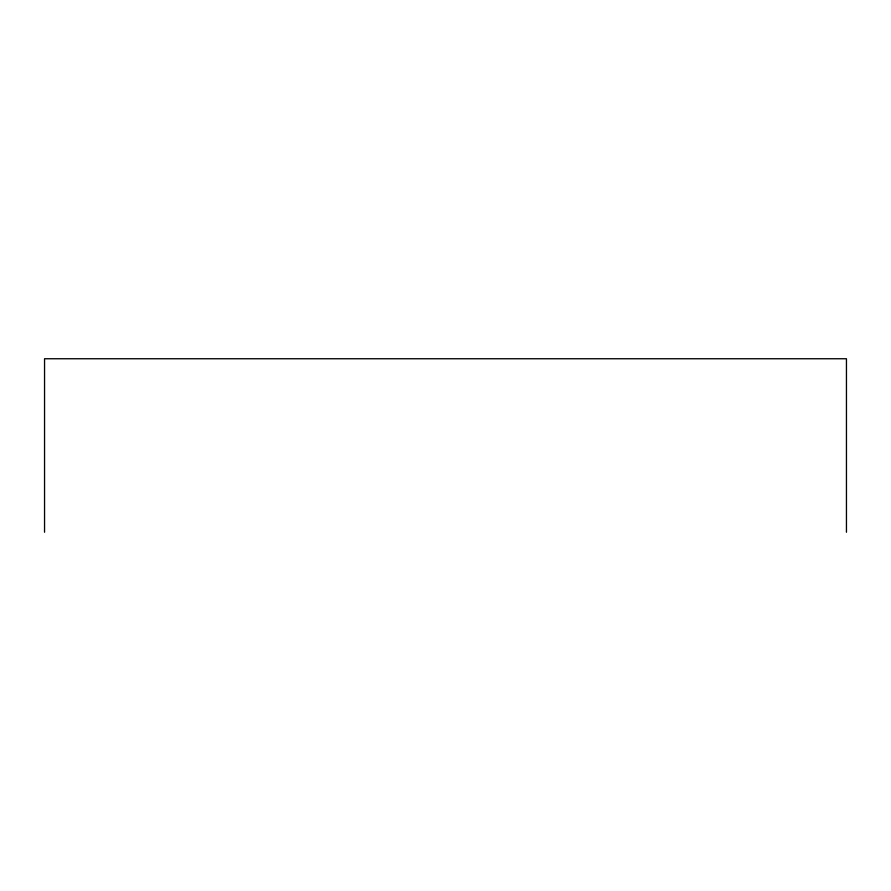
<?xml version="1.0" encoding="UTF-8"?>
<svg xmlns="http://www.w3.org/2000/svg" width="891" height="891" viewBox="0 0 891 891"><rect width="100%" height="100%" fill="white"/><g stroke="black" fill="none" stroke-linecap="round" stroke-linejoin="round"><path stroke-width="1.34" d="M846.45 532.25L846.45 358.75L44.55 358.75L44.55 532.25"/></g></svg>
